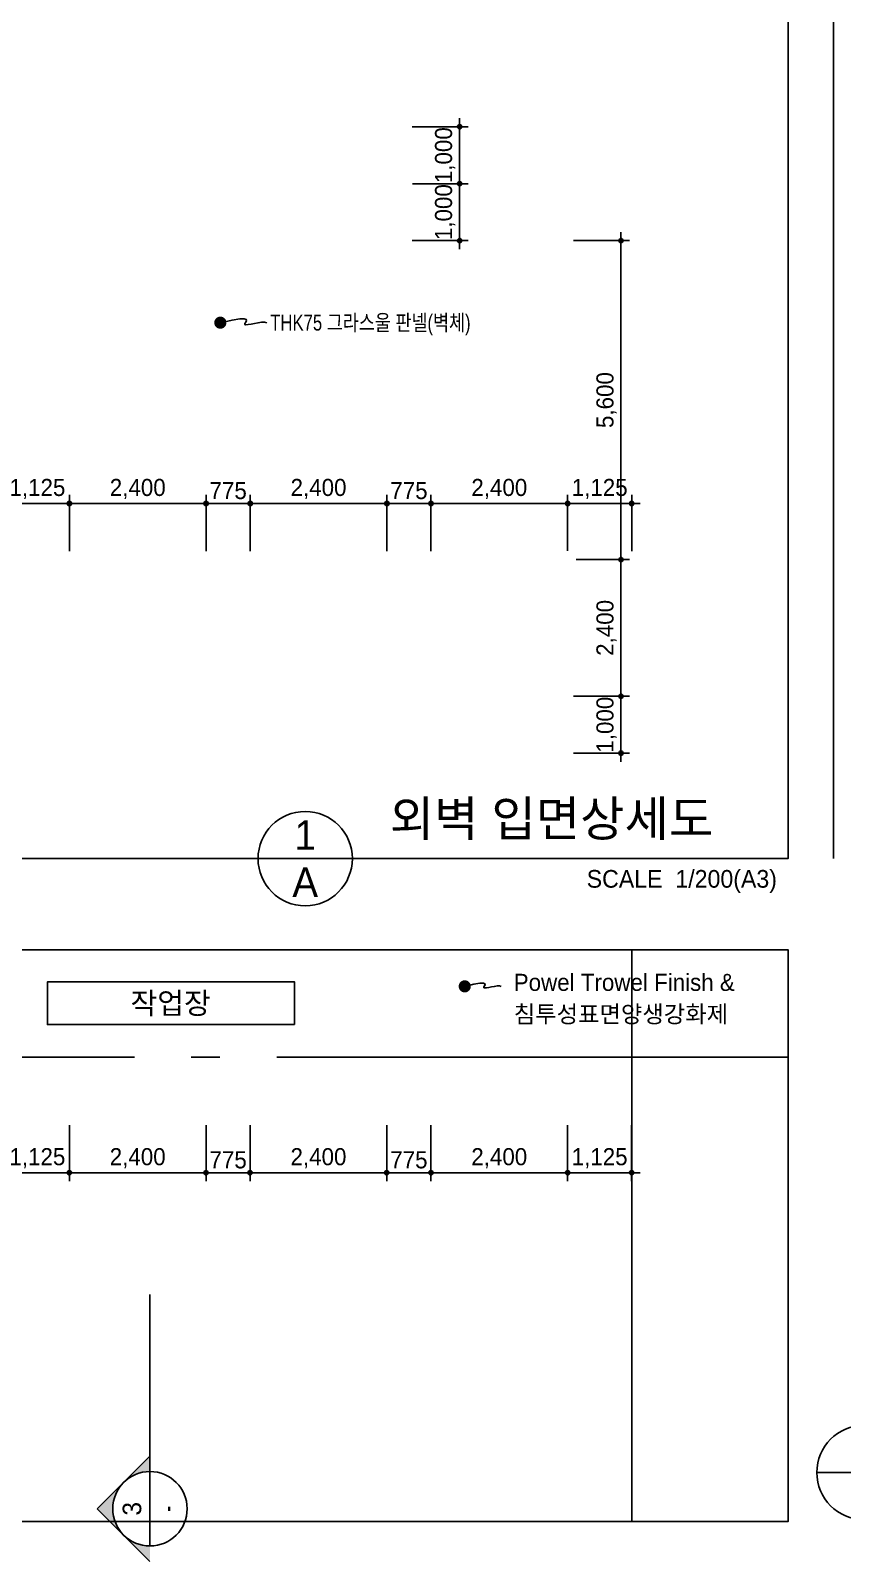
# Model space of a CAD drawing. Header units: millimetres. Extents: x 2569 to 248884, y 2561 to 56321.
# Drawn here: x 189349 to 203606, y 2561 to 29441 of the extents above; entities that cross this region are included whole.
import ezdxf
from ezdxf.enums import TextEntityAlignment as Align
from ezdxf.xclip import XClip

# ---------------------------------------------------------------- set-up
doc = ezdxf.new("R2010")
doc.units = ezdxf.units.MM
doc.linetypes.add('CEN', pattern=[35, 30, -2, 1, -2])
for name, color, linetype in [('4A.TEC CEN', 1, 'CEN'), ('4A.TEC TEXT', 7, 'Continuous'), ('4A.TEC TEXT 2', 3, 'Continuous'), ('4A.TEC 심볼', 7, 'Continuous'), ('MK', 7, 'Continuous'), ('SYM', 1, 'Continuous'), ('TEX', 3, 'Continuous'), ('㈜SE&C DIM', 7, 'Continuous'), ('㈜SE&C 심볼', 7, 'Continuous')]:
    doc.layers.add(name, color=color, linetype=linetype)
doc.layers.add('DEFPOINT', color=135, linetype='Continuous', plot=False)
doc.styles.add('나눔고딕', font='')
doc.styles.add('돋움', font='')
doc.styles.add('돋음체', font='')
doc.styles.get('나눔고딕').set_extended_font_data('Dotum')
doc.styles.get('돋움').set_extended_font_data('Dotum')
doc.styles.get('돋음체').set_extended_font_data('Dotum')
doc.dimstyles.new('DIM_600(외부치수)', dxfattribs={"dimscale": 400, "dimtxt": 3.3, "dimasz": 1, "dimexe": 2, "dimexo": 2, "dimgap": 1, "dimtad": 1, "dimdec": 0, "dimdsep": 46, "dimlunit": 6, "dimtxsty": '나눔고딕', "dimblk1": 'DIMDOT', "dimblk2": 'DIMDOT', "dimsah": 1, "dimcen": 2.5, "dimdle": 1.5, "dimclrd": 8, "dimclre": 8, "dimclrt": 3, "dimadec": 0, "dimazin": 0, "dimtfac": 1, "dimtdec": 0, "dimtix": 1, "dimtmove": 2, "dimatfit": 3, "dimldrblk": 'DIMDOT', "dimfxl": 1, "dimtvp": 1, "dimtolj": 1, "dimtzin": 0, "dimarcsym": 0})

# ---------------------------------------------------------------- blocks, each defined once
blk = doc.blocks.new('dwgFD3B')
at = {"layer": '4A.TEC CEN', "color": 250, "ltscale": 500}
blk.add_line((49194.51, -114936.83, -3333.33), (358000, -114936.83, -3333.33), dxfattribs=at)
at = {"layer": '4A.TEC CEN', "color": 250, "ltscale": 500, "elevation": -3333.33}
blk.add_lwpolyline([(169307.63, -39163.16), (169307.63, -267000)], dxfattribs=at)
blk = doc.blocks.new('단면기호1')
at = {"layer": 'SYM'}
h = blk.add_hatch(color=256, dxfattribs=at)
h.paths.add_polyline_path([(4.24, 4.24, -0.198912), (6, 0), (8.49, 0)])
h.paths.add_polyline_path([(0, 8.49), (-4.24, 4.24, -0.414214), (4.24, 4.24)])
h.paths.add_polyline_path([(-4.24, 4.24), (-8.49, 0), (-6, 0, -0.198912)])
for p in [(-8.49, 0), (8.49, 0)]:
    blk.add_line(p, (0, 8.49), dxfattribs=at)
blk.add_circle((0, 0), 6, dxfattribs=at)
blk = doc.blocks.new('DIMDOT')
at = {"color": 0}
blk.add_line((-2, 0), (2, 0), dxfattribs=at)
for radius in [0.5, 0.25]:
    blk.add_circle((0, 0), radius, dxfattribs=at)
blk = doc.blocks.new('*D85')
at = {"layer": 'Defpoints', "color": 0, "transparency": 16777216}
for p in [(196381, 21137), (196381, 20152), (198781, 20153)]:
    blk.add_point(p, dxfattribs=at)
at = {"layer": '㈜SE&C DIM', "color": 8, "lineweight": -2, "transparency": 16777216}
for p, q in [((196381, 20302), (196381, 21287)), ((198781, 20303), (198781, 21287)), ((198706, 21137), (196456, 21137))]:
    blk.add_line(p, q, dxfattribs=at)
at = {"layer": '㈜SE&C DIM', "color": 8, "lineweight": -2, "transparency": 16777216, "xscale": 75, "yscale": 75, "zscale": 75, "rotation": 180}
blk.add_blockref('DIMDOT', (196381, 21137), dxfattribs=at)
at = {"layer": '㈜SE&C DIM', "color": 8, "lineweight": -2, "transparency": 16777216, "xscale": 75, "yscale": 75, "zscale": 75}
blk.add_blockref('DIMDOT', (198781, 21137), dxfattribs=at)
at = {"layer": '㈜SE&C DIM', "color": 3, "transparency": 16777216, "insert": (197581, 21391), "char_height": 300, "attachment_point": 5, "style": '나눔고딕'}
blk.add_mtext('\\A1;2,400', dxfattribs=at)
blk = doc.blocks.new('*D86')
at = {"layer": 'Defpoints', "color": 0, "transparency": 16777216}
for p in [(199906, 21137), (198781, 20153), (199906, 20152)]:
    blk.add_point(p, dxfattribs=at)
at = {"layer": '㈜SE&C DIM', "color": 8, "lineweight": -2, "transparency": 16777216}
for p, q in [((198781, 20303), (198781, 21287)), ((199906, 20302), (199906, 21287)), ((198706, 21137), (198631, 21137)), ((198781, 21137), (199906, 21137)), ((199981, 21137), (200056, 21137))]:
    blk.add_line(p, q, dxfattribs=at)
at = {"layer": '㈜SE&C DIM', "color": 8, "lineweight": -2, "transparency": 16777216, "xscale": 75, "yscale": 75, "zscale": 75}
blk.add_blockref('DIMDOT', (198781, 21137), dxfattribs=at)
at = {"layer": '㈜SE&C DIM', "color": 8, "lineweight": -2, "transparency": 16777216, "xscale": 75, "yscale": 75, "zscale": 75, "rotation": 180}
blk.add_blockref('DIMDOT', (199906, 21137), dxfattribs=at)
at = {"layer": '㈜SE&C DIM', "color": 3, "transparency": 16777216, "insert": (199344, 21391), "char_height": 300, "attachment_point": 5, "style": '나눔고딕'}
blk.add_mtext('\\A1;1,125', dxfattribs=at)
blk = doc.blocks.new('*D87')
at = {"layer": 'Defpoints', "color": 0, "transparency": 16777216}
for p in [(196381, 21137), (195606, 20152), (196381, 20152)]:
    blk.add_point(p, dxfattribs=at)
at = {"layer": '㈜SE&C DIM', "color": 8, "lineweight": -2, "transparency": 16777216}
for p, q in [((195606, 20302), (195606, 21287)), ((196381, 20302), (196381, 21287)), ((195531, 21137), (195456, 21137)), ((195606, 21137), (196381, 21137)), ((196456, 21137), (196531, 21137))]:
    blk.add_line(p, q, dxfattribs=at)
at = {"layer": '㈜SE&C DIM', "color": 8, "lineweight": -2, "transparency": 16777216, "xscale": 75, "yscale": 75, "zscale": 75}
blk.add_blockref('DIMDOT', (195606, 21137), dxfattribs=at)
at = {"layer": '㈜SE&C DIM', "color": 8, "lineweight": -2, "transparency": 16777216, "xscale": 75, "yscale": 75, "zscale": 75, "rotation": 180}
blk.add_blockref('DIMDOT', (196381, 21137), dxfattribs=at)
at = {"layer": '㈜SE&C DIM', "color": 3, "transparency": 16777216, "insert": (195994, 21362), "char_height": 300, "attachment_point": 5, "style": '나눔고딕'}
blk.add_mtext('\\A1;775', dxfattribs=at)
blk = doc.blocks.new('*D88')
at = {"layer": 'Defpoints', "color": 0, "transparency": 16777216}
for p in [(193206, 21137), (193206, 20152), (195606, 20152)]:
    blk.add_point(p, dxfattribs=at)
at = {"layer": '㈜SE&C DIM', "color": 8, "lineweight": -2, "transparency": 16777216}
for p, q in [((193206, 20302), (193206, 21287)), ((195606, 20302), (195606, 21287)), ((195531, 21137), (193281, 21137))]:
    blk.add_line(p, q, dxfattribs=at)
at = {"layer": '㈜SE&C DIM', "color": 8, "lineweight": -2, "transparency": 16777216, "xscale": 75, "yscale": 75, "zscale": 75, "rotation": 180}
blk.add_blockref('DIMDOT', (193206, 21137), dxfattribs=at)
at = {"layer": '㈜SE&C DIM', "color": 8, "lineweight": -2, "transparency": 16777216, "xscale": 75, "yscale": 75, "zscale": 75}
blk.add_blockref('DIMDOT', (195606, 21137), dxfattribs=at)
at = {"layer": '㈜SE&C DIM', "color": 3, "transparency": 16777216, "insert": (194406, 21391), "char_height": 300, "attachment_point": 5, "style": '나눔고딕'}
blk.add_mtext('\\A1;2,400', dxfattribs=at)
blk = doc.blocks.new('*D89')
at = {"layer": 'Defpoints', "color": 0, "transparency": 16777216}
for p in [(193206, 21137), (192431, 20152), (193206, 20152)]:
    blk.add_point(p, dxfattribs=at)
at = {"layer": '㈜SE&C DIM', "color": 8, "lineweight": -2, "transparency": 16777216}
for p, q in [((192431, 20302), (192431, 21287)), ((193206, 20302), (193206, 21287)), ((192356, 21137), (192281, 21137)), ((192431, 21137), (193206, 21137)), ((193281, 21137), (193356, 21137))]:
    blk.add_line(p, q, dxfattribs=at)
at = {"layer": '㈜SE&C DIM', "color": 8, "lineweight": -2, "transparency": 16777216, "xscale": 75, "yscale": 75, "zscale": 75}
blk.add_blockref('DIMDOT', (192431, 21137), dxfattribs=at)
at = {"layer": '㈜SE&C DIM', "color": 8, "lineweight": -2, "transparency": 16777216, "xscale": 75, "yscale": 75, "zscale": 75, "rotation": 180}
blk.add_blockref('DIMDOT', (193206, 21137), dxfattribs=at)
at = {"layer": '㈜SE&C DIM', "color": 3, "transparency": 16777216, "insert": (192819, 21362), "char_height": 300, "attachment_point": 5, "style": '나눔고딕'}
blk.add_mtext('\\A1;775', dxfattribs=at)
blk = doc.blocks.new('*D90')
at = {"layer": 'Defpoints', "color": 0, "transparency": 16777216}
for p in [(190031, 21137), (190031, 20152), (192431, 20152)]:
    blk.add_point(p, dxfattribs=at)
at = {"layer": '㈜SE&C DIM', "color": 8, "lineweight": -2, "transparency": 16777216}
for p, q in [((190031, 20302), (190031, 21287)), ((192431, 20302), (192431, 21287)), ((192356, 21137), (190106, 21137))]:
    blk.add_line(p, q, dxfattribs=at)
at = {"layer": '㈜SE&C DIM', "color": 8, "lineweight": -2, "transparency": 16777216, "xscale": 75, "yscale": 75, "zscale": 75, "rotation": 180}
blk.add_blockref('DIMDOT', (190031, 21137), dxfattribs=at)
at = {"layer": '㈜SE&C DIM', "color": 8, "lineweight": -2, "transparency": 16777216, "xscale": 75, "yscale": 75, "zscale": 75}
blk.add_blockref('DIMDOT', (192431, 21137), dxfattribs=at)
at = {"layer": '㈜SE&C DIM', "color": 3, "transparency": 16777216, "insert": (191231, 21391), "char_height": 300, "attachment_point": 5, "style": '나눔고딕'}
blk.add_mtext('\\A1;2,400', dxfattribs=at)
blk = doc.blocks.new('*D91')
at = {"layer": 'Defpoints', "color": 0, "transparency": 16777216}
for p in [(190031, 21137), (188906, 20152), (190031, 20152)]:
    blk.add_point(p, dxfattribs=at)
at = {"layer": '㈜SE&C DIM', "color": 8, "lineweight": -2, "transparency": 16777216}
for p, q in [((188906, 20302), (188906, 21287)), ((190031, 20302), (190031, 21287)), ((188831, 21137), (188756, 21137)), ((188906, 21137), (190031, 21137)), ((190106, 21137), (190181, 21137))]:
    blk.add_line(p, q, dxfattribs=at)
at = {"layer": '㈜SE&C DIM', "color": 8, "lineweight": -2, "transparency": 16777216, "xscale": 75, "yscale": 75, "zscale": 75}
blk.add_blockref('DIMDOT', (188906, 21137), dxfattribs=at)
at = {"layer": '㈜SE&C DIM', "color": 8, "lineweight": -2, "transparency": 16777216, "xscale": 75, "yscale": 75, "zscale": 75, "rotation": 180}
blk.add_blockref('DIMDOT', (190031, 21137), dxfattribs=at)
at = {"layer": '㈜SE&C DIM', "color": 3, "transparency": 16777216, "insert": (189469, 21391), "char_height": 300, "attachment_point": 5, "style": '나눔고딕'}
blk.add_mtext('\\A1;1,125', dxfattribs=at)
blk = doc.blocks.new('*D99')
at = {"layer": 'Defpoints', "color": 0, "transparency": 16777216}
for p in [(198778, 20153), (198733, 17753), (199718, 17753)]:
    blk.add_point(p, dxfattribs=at)
at = {"layer": '㈜SE&C DIM', "color": 8, "lineweight": -2, "transparency": 16777216}
for p, q in [((198928, 20153), (199868, 20153)), ((199718, 20078), (199718, 17828)), ((198883, 17753), (199868, 17753))]:
    blk.add_line(p, q, dxfattribs=at)
at = {"layer": '㈜SE&C DIM', "color": 8, "lineweight": -2, "transparency": 16777216, "xscale": 75, "yscale": 75, "zscale": 75}
for p, rotation in [((199718, 20153), 90), ((199718, 17753), 270)]:
    blk.add_blockref('DIMDOT', p, dxfattribs=dict(at, rotation=rotation))
at = {"layer": '㈜SE&C DIM', "color": 3, "transparency": 16777216, "insert": (199464, 18953), "char_height": 300, "attachment_point": 5, "rotation": 90, "style": '나눔고딕'}
blk.add_mtext('\\A1;2,400', dxfattribs=at)
blk = doc.blocks.new('*D100')
at = {"layer": 'Defpoints', "color": 0, "transparency": 16777216}
for p in [(198733, 25753), (199718, 25753), (198778, 20153)]:
    blk.add_point(p, dxfattribs=at)
at = {"layer": '㈜SE&C DIM', "color": 8, "lineweight": -2, "transparency": 16777216}
for p, q in [((198883, 25753), (199868, 25753)), ((199718, 20228), (199718, 25678)), ((198928, 20153), (199868, 20153))]:
    blk.add_line(p, q, dxfattribs=at)
at = {"layer": '㈜SE&C DIM', "color": 8, "lineweight": -2, "transparency": 16777216, "xscale": 75, "yscale": 75, "zscale": 75}
for p, rotation in [((199718, 25753), 90), ((199718, 20153), 270)]:
    blk.add_blockref('DIMDOT', p, dxfattribs=dict(at, rotation=rotation))
at = {"layer": '㈜SE&C DIM', "color": 3, "transparency": 16777216, "insert": (199464, 22953), "char_height": 300, "attachment_point": 5, "rotation": 90, "style": '나눔고딕'}
blk.add_mtext('\\A1;5,600', dxfattribs=at)
blk = doc.blocks.new('*D101')
at = {"layer": 'Defpoints', "color": 0, "transparency": 16777216}
for p in [(198733, 17753), (199718, 17753), (198733, 16753)]:
    blk.add_point(p, dxfattribs=at)
at = {"layer": '㈜SE&C DIM', "color": 8, "lineweight": -2, "transparency": 16777216}
for p, q in [((198883, 17753), (199868, 17753)), ((199718, 17828), (199718, 17903)), ((199718, 16753), (199718, 17753)), ((198883, 16753), (199868, 16753)), ((199718, 16678), (199718, 16603))]:
    blk.add_line(p, q, dxfattribs=at)
at = {"layer": '㈜SE&C DIM', "color": 8, "lineweight": -2, "transparency": 16777216, "xscale": 75, "yscale": 75, "zscale": 75}
for p, rotation in [((199718, 17753), 270), ((199718, 16753), 90)]:
    blk.add_blockref('DIMDOT', p, dxfattribs=dict(at, rotation=rotation))
at = {"layer": '㈜SE&C DIM', "color": 3, "transparency": 16777216, "insert": (199464, 17253), "char_height": 300, "attachment_point": 5, "rotation": 90, "style": '나눔고딕'}
blk.add_mtext('\\A1;1,000', dxfattribs=at)
blk = doc.blocks.new('*D116')
at = {"layer": 'Defpoints', "color": 0, "transparency": 16777216}
for p in [(196380, 10370), (198780, 10369), (196380, 9385)]:
    blk.add_point(p, dxfattribs=at)
at = {"layer": '㈜SE&C DIM', "color": 8, "lineweight": -2, "transparency": 16777216}
for p, q in [((196380, 10220), (196380, 9235)), ((198780, 10219), (198780, 9235)), ((198705, 9385), (196455, 9385))]:
    blk.add_line(p, q, dxfattribs=at)
at = {"layer": '㈜SE&C DIM', "color": 8, "lineweight": -2, "transparency": 16777216, "xscale": 75, "yscale": 75, "zscale": 75, "rotation": 180}
blk.add_blockref('DIMDOT', (196380, 9385), dxfattribs=at)
at = {"layer": '㈜SE&C DIM', "color": 8, "lineweight": -2, "transparency": 16777216, "xscale": 75, "yscale": 75, "zscale": 75}
blk.add_blockref('DIMDOT', (198780, 9385), dxfattribs=at)
at = {"layer": '㈜SE&C DIM', "color": 3, "transparency": 16777216, "insert": (197580, 9639), "char_height": 300, "attachment_point": 5, "style": '나눔고딕'}
blk.add_mtext('\\A1;2,400', dxfattribs=at)
blk = doc.blocks.new('*D117')
at = {"layer": 'Defpoints', "color": 0, "transparency": 16777216}
for p in [(198780, 10369), (199905, 10370), (199905, 9385)]:
    blk.add_point(p, dxfattribs=at)
at = {"layer": '㈜SE&C DIM', "color": 8, "lineweight": -2, "transparency": 16777216}
for p, q in [((198780, 10219), (198780, 9235)), ((199905, 10220), (199905, 9235)), ((198705, 9385), (198630, 9385)), ((198780, 9385), (199905, 9385)), ((199980, 9385), (200055, 9385))]:
    blk.add_line(p, q, dxfattribs=at)
at = {"layer": '㈜SE&C DIM', "color": 8, "lineweight": -2, "transparency": 16777216, "xscale": 75, "yscale": 75, "zscale": 75}
blk.add_blockref('DIMDOT', (198780, 9385), dxfattribs=at)
at = {"layer": '㈜SE&C DIM', "color": 8, "lineweight": -2, "transparency": 16777216, "xscale": 75, "yscale": 75, "zscale": 75, "rotation": 180}
blk.add_blockref('DIMDOT', (199905, 9385), dxfattribs=at)
at = {"layer": '㈜SE&C DIM', "color": 3, "transparency": 16777216, "insert": (199343, 9639), "char_height": 300, "attachment_point": 5, "style": '나눔고딕'}
blk.add_mtext('\\A1;1,125', dxfattribs=at)
blk = doc.blocks.new('*D118')
at = {"layer": 'Defpoints', "color": 0, "transparency": 16777216}
for p in [(195605, 10370), (196380, 10370), (196380, 9385)]:
    blk.add_point(p, dxfattribs=at)
at = {"layer": '㈜SE&C DIM', "color": 8, "lineweight": -2, "transparency": 16777216}
for p, q in [((195605, 10220), (195605, 9235)), ((196380, 10220), (196380, 9235)), ((195530, 9385), (195455, 9385)), ((195605, 9385), (196380, 9385)), ((196455, 9385), (196530, 9385))]:
    blk.add_line(p, q, dxfattribs=at)
at = {"layer": '㈜SE&C DIM', "color": 8, "lineweight": -2, "transparency": 16777216, "xscale": 75, "yscale": 75, "zscale": 75}
blk.add_blockref('DIMDOT', (195605, 9385), dxfattribs=at)
at = {"layer": '㈜SE&C DIM', "color": 8, "lineweight": -2, "transparency": 16777216, "xscale": 75, "yscale": 75, "zscale": 75, "rotation": 180}
blk.add_blockref('DIMDOT', (196380, 9385), dxfattribs=at)
at = {"layer": '㈜SE&C DIM', "color": 3, "transparency": 16777216, "insert": (195993, 9610), "char_height": 300, "attachment_point": 5, "style": '나눔고딕'}
blk.add_mtext('\\A1;775', dxfattribs=at)
blk = doc.blocks.new('*D119')
at = {"layer": 'Defpoints', "color": 0, "transparency": 16777216}
for p in [(193205, 10370), (195605, 10370), (193205, 9385)]:
    blk.add_point(p, dxfattribs=at)
at = {"layer": '㈜SE&C DIM', "color": 8, "lineweight": -2, "transparency": 16777216}
for p, q in [((193205, 10220), (193205, 9235)), ((195605, 10220), (195605, 9235)), ((195530, 9385), (193280, 9385))]:
    blk.add_line(p, q, dxfattribs=at)
at = {"layer": '㈜SE&C DIM', "color": 8, "lineweight": -2, "transparency": 16777216, "xscale": 75, "yscale": 75, "zscale": 75, "rotation": 180}
blk.add_blockref('DIMDOT', (193205, 9385), dxfattribs=at)
at = {"layer": '㈜SE&C DIM', "color": 8, "lineweight": -2, "transparency": 16777216, "xscale": 75, "yscale": 75, "zscale": 75}
blk.add_blockref('DIMDOT', (195605, 9385), dxfattribs=at)
at = {"layer": '㈜SE&C DIM', "color": 3, "transparency": 16777216, "insert": (194405, 9639), "char_height": 300, "attachment_point": 5, "style": '나눔고딕'}
blk.add_mtext('\\A1;2,400', dxfattribs=at)
blk = doc.blocks.new('*D109')
at = {"layer": 'Defpoints', "color": 0, "transparency": 16777216}
for p in [(192430, 10370), (193205, 10370), (193205, 9385)]:
    blk.add_point(p, dxfattribs=at)
at = {"layer": '㈜SE&C DIM', "color": 8, "lineweight": -2, "transparency": 16777216}
for p, q in [((192430, 10220), (192430, 9235)), ((193205, 10220), (193205, 9235)), ((192355, 9385), (192280, 9385)), ((192430, 9385), (193205, 9385)), ((193280, 9385), (193355, 9385))]:
    blk.add_line(p, q, dxfattribs=at)
at = {"layer": '㈜SE&C DIM', "color": 8, "lineweight": -2, "transparency": 16777216, "xscale": 75, "yscale": 75, "zscale": 75}
blk.add_blockref('DIMDOT', (192430, 9385), dxfattribs=at)
at = {"layer": '㈜SE&C DIM', "color": 8, "lineweight": -2, "transparency": 16777216, "xscale": 75, "yscale": 75, "zscale": 75, "rotation": 180}
blk.add_blockref('DIMDOT', (193205, 9385), dxfattribs=at)
at = {"layer": '㈜SE&C DIM', "color": 3, "transparency": 16777216, "insert": (192818, 9610), "char_height": 300, "attachment_point": 5, "style": '나눔고딕'}
blk.add_mtext('\\A1;775', dxfattribs=at)
blk = doc.blocks.new('*D110')
at = {"layer": 'Defpoints', "color": 0, "transparency": 16777216}
for p in [(190030, 10370), (192430, 10370), (190030, 9385)]:
    blk.add_point(p, dxfattribs=at)
at = {"layer": '㈜SE&C DIM', "color": 8, "lineweight": -2, "transparency": 16777216}
for p, q in [((190030, 10220), (190030, 9235)), ((192430, 10220), (192430, 9235)), ((192355, 9385), (190105, 9385))]:
    blk.add_line(p, q, dxfattribs=at)
at = {"layer": '㈜SE&C DIM', "color": 8, "lineweight": -2, "transparency": 16777216, "xscale": 75, "yscale": 75, "zscale": 75, "rotation": 180}
blk.add_blockref('DIMDOT', (190030, 9385), dxfattribs=at)
at = {"layer": '㈜SE&C DIM', "color": 8, "lineweight": -2, "transparency": 16777216, "xscale": 75, "yscale": 75, "zscale": 75}
blk.add_blockref('DIMDOT', (192430, 9385), dxfattribs=at)
at = {"layer": '㈜SE&C DIM', "color": 3, "transparency": 16777216, "insert": (191230, 9639), "char_height": 300, "attachment_point": 5, "style": '나눔고딕'}
blk.add_mtext('\\A1;2,400', dxfattribs=at)
blk = doc.blocks.new('*D111')
at = {"layer": 'Defpoints', "color": 0, "transparency": 16777216}
for p in [(188905, 10370), (190030, 10370), (190030, 9385)]:
    blk.add_point(p, dxfattribs=at)
at = {"layer": '㈜SE&C DIM', "color": 8, "lineweight": -2, "transparency": 16777216}
for p, q in [((188905, 10220), (188905, 9235)), ((190030, 10220), (190030, 9235)), ((188830, 9385), (188755, 9385)), ((188905, 9385), (190030, 9385)), ((190105, 9385), (190180, 9385))]:
    blk.add_line(p, q, dxfattribs=at)
at = {"layer": '㈜SE&C DIM', "color": 8, "lineweight": -2, "transparency": 16777216, "xscale": 75, "yscale": 75, "zscale": 75}
blk.add_blockref('DIMDOT', (188905, 9385), dxfattribs=at)
at = {"layer": '㈜SE&C DIM', "color": 8, "lineweight": -2, "transparency": 16777216, "xscale": 75, "yscale": 75, "zscale": 75, "rotation": 180}
blk.add_blockref('DIMDOT', (190030, 9385), dxfattribs=at)
at = {"layer": '㈜SE&C DIM', "color": 3, "transparency": 16777216, "insert": (189468, 9639), "char_height": 300, "attachment_point": 5, "style": '나눔고딕'}
blk.add_mtext('\\A1;1,125', dxfattribs=at)
blk = doc.blocks.new('*D163')
at = {"layer": 'Defpoints', "color": 0}
for p in [(195906, 26753), (195898, 25753), (196883, 25753)]:
    blk.add_point(p, dxfattribs=at)
at = {"layer": '㈜SE&C DIM', "color": 8, "lineweight": -2}
for p, q in [((196883, 26828), (196883, 26903)), ((196056, 26753), (197033, 26753)), ((196883, 26753), (196883, 25753)), ((196048, 25753), (197033, 25753)), ((196883, 25678), (196883, 25603))]:
    blk.add_line(p, q, dxfattribs=at)
at = {"layer": '㈜SE&C DIM', "color": 8, "lineweight": -2, "xscale": 75, "yscale": 75, "zscale": 75}
for p, rotation in [((196883, 26753), 270), ((196883, 25753), 90)]:
    blk.add_blockref('DIMDOT', p, dxfattribs=dict(at, rotation=rotation))
at = {"layer": '㈜SE&C DIM', "color": 3, "insert": (196629, 26253), "char_height": 300, "attachment_point": 5, "rotation": 90, "style": '나눔고딕'}
blk.add_mtext('\\A1;1,000', dxfattribs=at)
blk = doc.blocks.new('*D164')
at = {"layer": 'Defpoints', "color": 0}
for p in [(195898, 27753), (196883, 27753), (195906, 26753)]:
    blk.add_point(p, dxfattribs=at)
at = {"layer": '㈜SE&C DIM', "color": 8, "lineweight": -2}
for p, q in [((196048, 27753), (197033, 27753)), ((196883, 27828), (196883, 27903)), ((196883, 26753), (196883, 27753)), ((196056, 26753), (197033, 26753)), ((196883, 26678), (196883, 26603))]:
    blk.add_line(p, q, dxfattribs=at)
at = {"layer": '㈜SE&C DIM', "color": 8, "lineweight": -2, "xscale": 75, "yscale": 75, "zscale": 75}
for p, rotation in [((196883, 27753), 270), ((196883, 26753), 90)]:
    blk.add_blockref('DIMDOT', p, dxfattribs=dict(at, rotation=rotation))
at = {"layer": '㈜SE&C DIM', "color": 3, "insert": (196629, 27253), "char_height": 300, "attachment_point": 5, "rotation": 90, "style": '나눔고딕'}
blk.add_mtext('\\A1;1,000', dxfattribs=at)

msp = doc.modelspace()

# ---------------------------------------------------------------- linework, layer by layer
msp.add_lwpolyline([(193985.78, 11986.85), (189644.53, 11986.85), (189644.53, 12736.85), (193985.78, 12736.85)], close=True)
at = {"layer": '4A.TEC 심볼'}
for p, q in [((193344.18, 14900.75), (202651.6, 14900.75)), ((203157.82, 4121.57), (214165.24, 4121.57))]:
    msp.add_line(p, q, dxfattribs=at)
at = {"layer": '4A.TEC 심볼', "color": 1, "const_width": 106.74}
msp.add_lwpolyline([(196920.36, 12658.12, 1), (197027.11, 12658.12, 1)], format="xyb", close=True, dxfattribs=at)
at = {"layer": '4A.TEC 심볼', "color": 1}
msp.add_lwpolyline([(196973.92, 12658.12), (197134.81, 12694.85), (197240.36, 12711.78), (197301.24, 12713.14), (197328.17, 12703.15), (197331.83, 12686.03), (197322.92, 12666), (197312.13, 12647.28), (197310.16, 12634.1), (197325.2, 12629.55), (197355.44, 12632.22), (197396.56, 12639.59), (197444.25, 12649.11), (197494.19, 12658.26), (197542.07, 12664.5), (197583.57, 12665.29), (197614.37, 12658.12)], dxfattribs=at)
at = {"layer": '4A.TEC 심볼'}
for centre in [(194172.18, 14900.75), (203985.82, 4121.57)]:
    msp.add_circle(centre, 828, dxfattribs=at)
at = {"layer": 'DEFPOINT'}
msp.add_lwpolyline([(175371.6, 3260.75), (175371.6, 53020.75), (203451.6, 53020.75), (203451.6, 14900.75)], dxfattribs=at)
for points in [[(176171.6, 52220.75), (202651.6, 52220.75), (202651.6, 14900.75), (176171.6, 14900.75)], [(176171.6, 13300.75), (202651.6, 13300.75), (202651.6, 3260.75), (176171.6, 3260.75)]]:
    msp.add_lwpolyline(points, close=True, dxfattribs=at)
at = {"layer": 'MK'}
msp.add_line((191445.62, 7246.24), (191445.62, 2831.39), dxfattribs=at)
at = {"layer": 'TEX', "color": 1}
msp.add_lwpolyline([(192681.68, 24311.97), (192886.86, 24358.81), (193021.45, 24380.41), (193099.09, 24382.14), (193133.43, 24369.4), (193138.09, 24347.57), (193126.73, 24322.02), (193112.97, 24298.16), (193110.46, 24281.35), (193129.64, 24275.54), (193168.2, 24278.95), (193220.64, 24288.35), (193281.46, 24300.49), (193345.15, 24312.15), (193406.2, 24320.11), (193459.12, 24321.13), (193498.4, 24311.97)], dxfattribs=at)
at = {"layer": '㈜SE&C 심볼', "color": 1, "const_width": 106.74, "elevation": -44999.06}
msp.add_lwpolyline([(192628.3, 24311.97, 1), (192735.05, 24311.97, 1)], format="xyb", close=True, dxfattribs=at)

# ---------------------------------------------------------------- block references
ref = msp.add_blockref('dwgFD3B', (84969.26, -157891.48, -1666.22), dxfattribs=dict(rotation=90))
XClip(ref).set_block_clipping_path([(161152.2309462579, -117682.3427939059), (171192.2309462579, -91202.3427939059)])
at = {"layer": 'MK', "xscale": 108.8969338021861, "yscale": 108.8969338021861, "zscale": 108.8969338021861, "rotation": 90.00000000000001}
msp.add_blockref('단면기호1', (191445.62, 3484.77), dxfattribs=at)

# ---------------------------------------------------------------- texts
at = {"layer": '4A.TEC TEXT', "style": '돋움', "width": 0.8}
msp.add_text('THK75 그라스울 판넬(벽체)', height=280, dxfattribs=at).set_placement((193557.91, 24313.6), align=Align.MIDDLE_LEFT)
at = {"layer": '4A.TEC TEXT', "style": '돋움'}
for s, p in [('Powel Trowel Finish &', (197834.49, 12728.12)), ('침투성표면양생강화제', (197834.49, 12171.02))]:
    msp.add_text(s, height=300, dxfattribs=at).set_placement(p, align=Align.MIDDLE_LEFT)
at = {"layer": '4A.TEC TEXT', "color": 3, "style": '돋음체'}
msp.add_text('작업장', height=375, dxfattribs=at).set_placement((191808.79, 12361.85), align=Align.MIDDLE_CENTER)
at = {"layer": '4A.TEC TEXT 2', "color": 3, "style": '나눔고딕'}
msp.add_text('외벽 입면상세도', height=621, dxfattribs=at).set_placement((195657.96, 15107.75), align=Align.BOTTOM_LEFT)
for s, p in [('1', (194172.18, 15314.75)), ('A', (194172.18, 14486.75))]:
    msp.add_text(s, height=517.5, dxfattribs=at).set_placement(p, align=Align.MIDDLE)
msp.add_text('SCALE  1/200(A3)', height=310.5, dxfattribs=at).set_placement((202457.2, 14297.47), align=Align.BOTTOM_RIGHT)
at = {"layer": 'MK', "style": '돋움'}
msp.add_text('3', height=326.69, rotation=90, dxfattribs=at).set_placement((191292.6, 3484.77), align=Align.CENTER)
at = {"layer": 'MK', "style": '돋움', "width": 0.7}
msp.add_text('-', height=326.69, rotation=90, dxfattribs=at).set_placement((191908.23, 3484.77), align=Align.CENTER)

# ---------------------------------------------------------------- dimensions: what is measured, and where the dimension line sits
at = {"layer": '㈜SE&C DIM'}
for base, p1, p2, angle, picture, middle in [((196883.32, 27753.33), (195906.1, 26753.33), (195898.06, 27753.33), 90, '*D164', (196629.22, 27253.33)), ((196883.32, 25753.33), (195906.1, 26753.33), (195898.06, 25753.33), 270, '*D163', (196629.22, 26253.33)), ((199718.35, 25753.33), (198778.09, 20152.97), (198733.09, 25753.33), 90, '*D100', (199464.25, 22953.15)), ((190031.09, 21137.23), (188906.09, 20151.97), (190031.09, 20151.97), 0, '*D91', (189468.59, 21391.33)), ((190031.09, 21137.23), (192431.09, 20151.97), (190031.09, 20151.97), 180, '*D90', (191231.09, 21391.33)), ((193206.09, 21137.23), (192431.09, 20151.97), (193206.09, 20151.97), 0, '*D89', (192818.59, 21362.43)), ((193206.09, 21137.23), (195606.09, 20151.97), (193206.09, 20151.97), 180, '*D88', (194406.09, 21391.33)), ((196381.09, 21137.23), (195606.09, 20151.97), (196381.09, 20151.97), 0, '*D87', (195993.59, 21362.43)), ((196381.09, 21137.23), (198781.09, 20152.97), (196381.09, 20151.97), 180, '*D85', (197581.09, 21391.33)), ((199906.09, 21137.23), (198781.09, 20152.97), (199906.09, 20151.97), 0, '*D86', (199343.59, 21391.33)), ((199718.35, 17753.33), (198778.09, 20152.97), (198733.09, 17753.33), 270, '*D99', (199464.25, 18953.15)), ((199718.35, 17753.33), (198733.09, 16753.33), (198733.09, 17753.33), 90, '*D101', (199464.25, 17253.33)), ((190030.09, 9384.54), (192430.09, 10369.8), (190030.09, 10369.8), 180, '*D110', (191230.09, 9638.64)), ((193205.09, 9384.54), (195605.09, 10369.8), (193205.09, 10369.8), 180, '*D119', (194405.09, 9638.64)), ((196380.09, 9384.54), (198780.09, 10368.8), (196380.09, 10369.8), 180, '*D116', (197580.09, 9638.64))]:
    dim = msp.add_linear_dim(base=base, p1=p1, p2=p2, angle=angle, dimstyle='DIM_600(외부치수)', override={"dimscale": 75, "dimtxt": 4}, dxfattribs=at)
    dim.commit()
    dim.dimension.update_dxf_attribs({"geometry": picture, "text_midpoint": middle})
for base, p1, p2, picture, middle in [((190030.09, 9384.54), (188905.09, 10369.8), (190030.09, 10369.8), '*D111', (189467.59, 9638.64)), ((193205.09, 9384.54), (192430.09, 10369.8), (193205.09, 10369.8), '*D109', (192817.59, 9609.74)), ((196380.09, 9384.54), (195605.09, 10369.8), (196380.09, 10369.8), '*D118', (195992.59, 9609.74)), ((199905.09, 9384.54), (198780.09, 10368.8), (199905.09, 10369.8), '*D117', (199342.59, 9638.64))]:
    dim = msp.add_linear_dim(base=base, p1=p1, p2=p2, dimstyle='DIM_600(외부치수)', override={"dimscale": 75, "dimtxt": 4}, dxfattribs=at)
    dim.commit()
    dim.dimension.update_dxf_attribs({"geometry": picture, "text_midpoint": middle})

doc.saveas('drawing.dxf')
